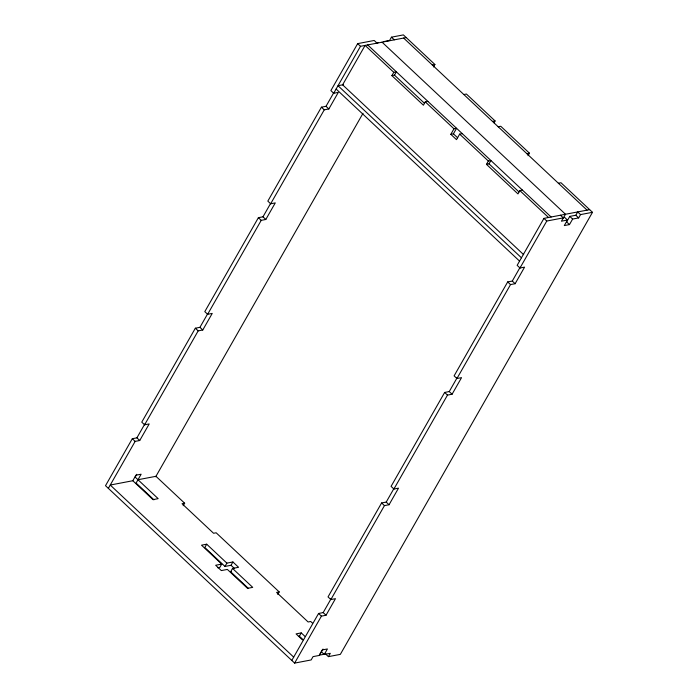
<?xml version="1.0" encoding="UTF-8"?>
<svg xmlns="http://www.w3.org/2000/svg" width="698" height="698" viewBox="0 0 698 698"><rect width="100%" height="100%" fill="white"/><g stroke="black" fill="none" stroke-linecap="round" stroke-linejoin="round"><path stroke-width="1.05" d="M144.783 424.026L136.904 437.847L132.306 438.719L105.511 485.695L294.626 663.1L311.16 659.942L313.044 656.626L319.082 655.474L322.24 649.951L327.414 648.957L324.265 654.488L321.42 651.827M207.821 313.515L199.942 327.327L195.344 328.208L141.764 422.142L144.599 424.803L149.198 423.93L139.74 440.508L135.142 441.38L108.356 488.356M270.335 203.921L262.98 216.816L258.382 217.689L204.802 311.631L207.638 314.292L212.236 313.411L202.778 329.988L198.18 330.869L144.599 424.803M333.897 92.485L326.018 106.297L321.412 107.178L267.831 201.111L270.667 203.772L275.274 202.9L265.816 219.477L261.218 220.35L207.638 314.292M377.033 43.136L374.189 40.475L357.664 43.634L330.869 90.6L333.705 93.262L338.312 92.38L328.854 108.958L324.256 109.839L270.667 203.772M333.705 93.262L360.5 46.295L406.21 37.561M293.684 657.123L110.24 485.04L132.812 480.73L135.962 475.198L141.136 474.212L136.093 483.051L153.944 499.794M136.729 474.317L135.15 477.074L158.158 498.66L152.984 499.646L132.812 480.73M433.475 66.956L434.889 64.469L403.374 34.9L391.447 37.177L389.554 40.493L383.516 41.644M155.689 476.778L363.021 113.285M391.892 75.637L393.777 72.322L396.368 71.824L394.475 75.14L391.892 75.637L423.407 105.206L425.3 101.891L427.883 101.393M183.216 505.701L184.638 503.214L155.959 476.306L137.986 479.735M232.905 561.969L226.867 563.12L206.695 544.196L204.802 547.511L224.974 566.436L231.012 565.284L232.905 561.969L238.576 567.291L232.539 568.442L230.654 571.758L248.305 588.318M450.829 134.321L453.979 128.798L456.571 128.301L453.412 133.824L450.829 134.321L456.501 139.644L459.65 134.121L462.242 133.623M206.695 544.196L201.521 545.182L221.694 564.106L219.8 567.422L217.793 567.806M224.974 566.436L226.867 563.12M494.044 122.787L495.091 120.946L466.412 94.038L463.821 94.527M486.445 164.344L488.338 161.029L490.921 160.531L489.028 163.847L486.445 164.344L517.96 193.913L519.853 190.598L522.444 190.1M277.778 594.399L279.191 591.913L216.153 532.783L213.571 533.272L182.047 503.703L184.638 503.214M528.028 155.663L529.45 153.176L500.763 126.268L498.18 126.757M298.395 636.402L299.363 636.218L301.248 632.903L305.035 636.445M291.79 660.439L318.576 613.472L323.183 612.591L331.061 598.779M394.1 488.26L386.212 502.08L381.614 502.953L328.034 596.895L330.869 599.556L335.468 598.675L326.018 615.252L321.42 616.133L294.626 663.1M457.129 377.749L449.25 391.561L444.652 392.442L391.072 486.375L393.908 489.036L398.506 488.164L389.056 504.741L384.45 505.614L330.869 599.556M520.167 267.229L512.288 281.05L507.69 281.922L454.11 375.864L456.946 378.525L461.544 377.644L452.086 394.222L447.488 395.103L393.908 489.036M589.644 209.644L543.934 218.378L517.148 265.345L519.984 268.006L524.582 267.133L515.124 283.711L510.526 284.583L456.946 378.525M519.984 268.006L546.77 221.039L563.303 217.881L560.468 215.22M562.597 217.767L564.612 217.383L567.448 220.044L564.298 225.567L569.472 224.582L572.622 219.059L578.659 217.907L580.553 214.591L592.489 212.305L560.965 182.736L558.383 183.234M323 649.061L319.536 655.143L325.879 653.93M580.553 214.591L577.717 211.93L575.824 215.246L569.786 216.397L566.636 221.92L569.472 224.582M325.573 653.982L328.409 656.644L330.302 653.328L324.265 654.488M592.489 212.305L340.336 654.366L328.409 656.644M567.448 220.044L561.41 221.196L565.493 214.26L382.059 42.177M376.327 43.023L378.342 42.639M432.306 64.966L434.889 64.469M343.329 84.694L338.015 85.706L521.45 257.798M492.509 121.435L495.091 120.946M526.859 153.665L529.45 153.176M221.694 564.106L215.656 565.258L221.327 570.58L227.365 569.428L247.537 588.353L252.711 587.367L232.539 568.442M230.654 571.758L231.404 571.61M279.191 591.913L276.609 592.41L308.123 621.979L310.715 621.482L312.503 623.166M301.248 632.903L296.074 633.889L302.382 639.804M403.627 38.058L587.062 210.142M391.447 37.177L394.283 39.838M575.824 215.246L578.659 217.907M569.786 216.397L572.622 219.059M367.689 44.916L551.123 217.008M393.777 72.322L365.098 45.414L342.613 84.833L523.666 254.683M425.3 101.891L453.979 128.798M459.65 134.121L488.338 161.029M519.853 190.598L548.532 217.497M394.475 75.14L424.419 103.234M489.028 163.847L518.972 191.933M357.664 43.634L360.5 46.295M543.934 218.378L546.77 221.039M453.412 133.824L457.67 137.82M336.122 89.021L519.565 261.113M326.018 106.297L328.854 108.958M512.288 281.05L515.124 283.711M321.412 107.178L324.256 109.839M507.69 281.922L510.526 284.583M262.98 216.816L265.816 219.477M449.25 391.561L452.086 394.222M258.382 217.689L261.218 220.35M444.652 392.442L447.488 395.103M199.942 327.327L202.778 329.988M386.212 502.08L389.056 504.741M195.344 328.208L198.18 330.869M381.614 502.953L384.45 505.614M136.904 437.847L139.74 440.508M323.183 612.591L326.018 615.252M132.306 438.719L135.142 441.38M318.576 613.472L321.42 616.133M231.012 565.284L234.563 568.608M299.363 636.218L303.141 639.761"/></g></svg>
